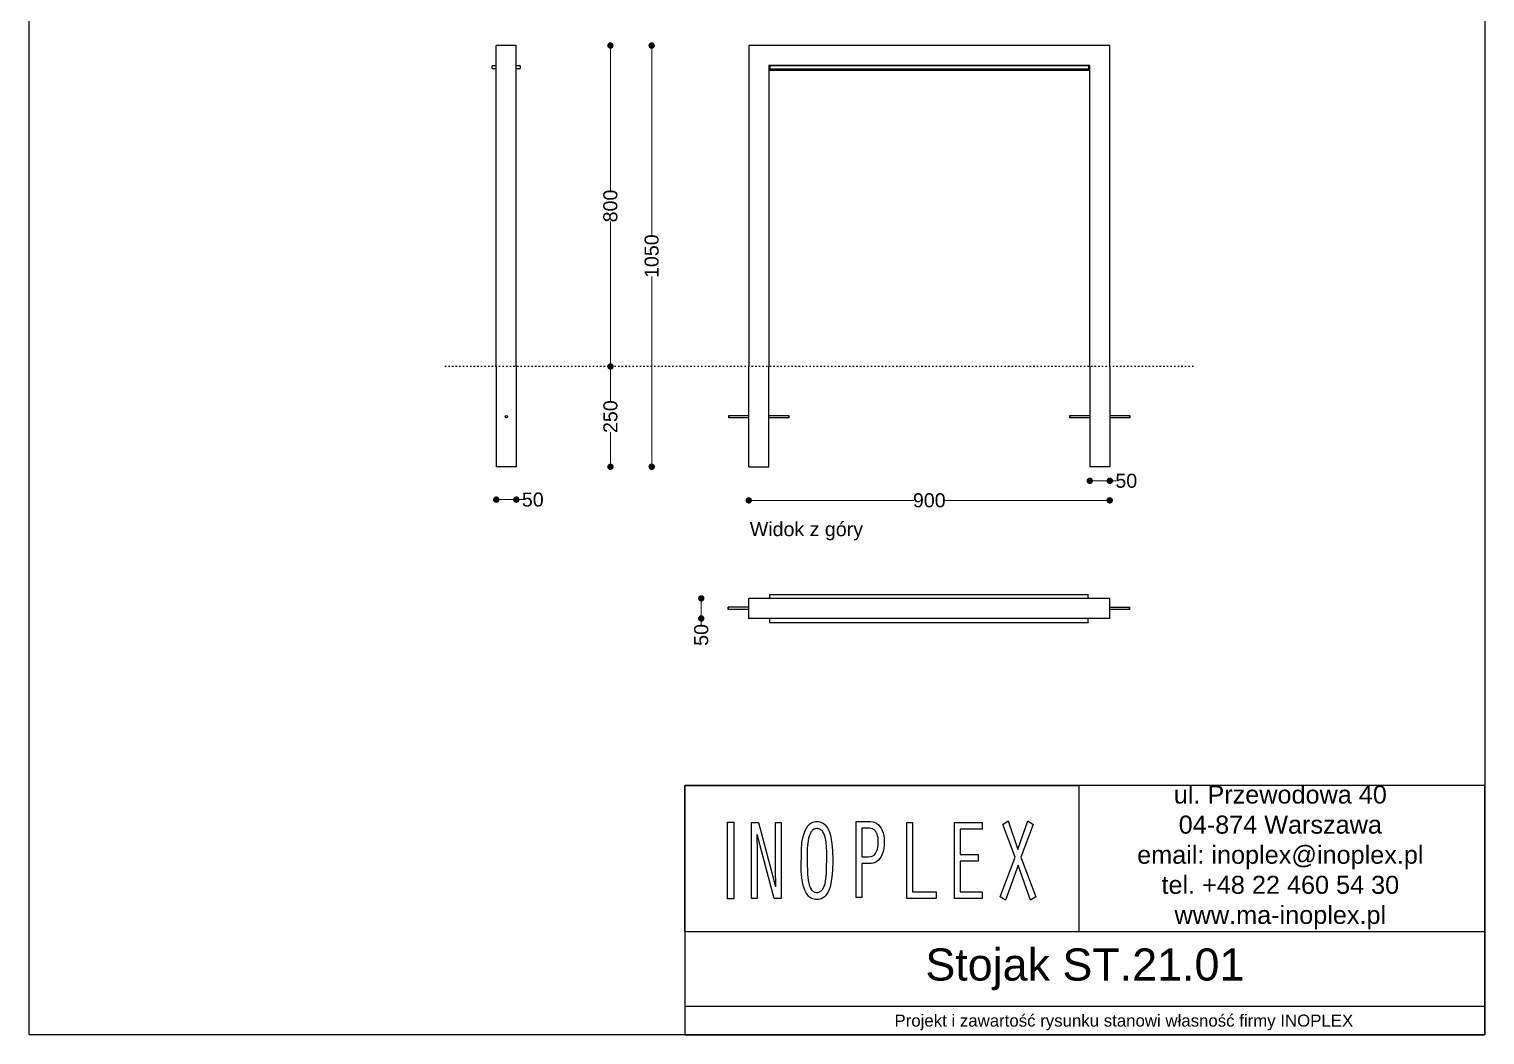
# Model space of a CAD drawing. Header units: millimetres. Extents: x 10366 to 13995, y 24552 to 29685.
# Drawn here: x 10366 to 13995, y 24552 to 27059 of the extents above; entities that cross this region are included whole.
import ezdxf

# ---------------------------------------------------------------- set-up
doc = ezdxf.new("R2010")
doc.units = ezdxf.units.MM
doc.header["$LTSCALE"] = 3
doc.linetypes.add('ACAD_ISO03W100', pattern=[30, 12, -18])
doc.layers.add('DomyÅ›lny', color=7, linetype='Continuous')
doc.styles.get("Standard").update_dxf_attribs({"font": 'arial.ttf'})
doc.dimstyles.new('MATEUSZ', dxfattribs={"dimtxt": 35, "dimasz": 16, "dimexe": 0.18, "dimexo": 0.0625, "dimgap": 0.09, "dimtad": 0, "dimdec": 0, "dimdsep": 46, "dimtxsty": 'Standard', "dimblk": 'DOT', "dimcen": 0.09, "dimse1": 1, "dimse2": 1, "dimadec": 0, "dimazin": 0, "dimtfac": 1, "dimtdec": 0, "dimtofl": 0, "dimtmove": 0, "dimatfit": 3, "dimfxl": 1, "dimtolj": 1, "dimtzin": 0, "dimlwd": 9, "dimlwe": 9, "dimarcsym": 0})

# ---------------------------------------------------------------- blocks, each defined once
blk = doc.blocks.new('logo inoplex techniczne')
at = {"layer": 'DomyÅ›lny'}
for points in [[(-66.02, 24.77, 0), (-63.31, 24.77, 0), (-63.31, -0.1, 0), (-66.02, -0.1, 0)], [(-55.75, 24.71, 0), (-52.64, 24.71, 0), (-45.3, 3.93, 0), (-45.23, 4, 0), (-45.34, 9.52, 0), (-45.34, 24.71, 0), (-42.86, 24.71, 0), (-42.86, 0, 0), (-45.97, 0, 0), (-53.3, 20.82, 0), (-53.38, 20.74, 0), (-53.27, 15.15, 0), (-53.27, 0, 0), (-55.75, 0, 0)], [(-20.58, 12.37, 0), (-20.67, 9.09, 0), (-20.91, 7.01, 0), (-21.38, 4.89, 0), (-21.74, 3.87, 0), (-22.18, 2.91, 0), (-22.73, 2.03, 0), (-23.38, 1.25, 0), (-23.76, 0.91, 0), (-24.16, 0.61, 0), (-24.6, 0.34, 0), (-25.07, 0.11, 0), (-25.58, -0.07, 0), (-26.13, -0.21, 0), (-26.71, -0.3, 0), (-27.33, -0.33, 0), (-27.97, -0.31, 0), (-28.57, -0.24, 0), (-29.13, -0.12, 0), (-29.65, 0.05, 0), (-30.14, 0.26, 0), (-30.59, 0.51, 0), (-31.01, 0.8, 0), (-31.39, 1.13, 0), (-32.07, 1.88, 0), (-32.63, 2.73, 0), (-33.09, 3.67, 0), (-33.45, 4.68, 0), (-33.94, 6.78, 0), (-34.19, 8.87, 0), (-34.15, 15.92, 0), (-33.88, 18.05, 0), (-33.36, 20.15, 0), (-32.99, 21.14, 0), (-32.52, 22.06, 0), (-31.96, 22.89, 0), (-31.3, 23.62, 0), (-30.92, 23.94, 0), (-30.52, 24.22, 0), (-30.08, 24.46, 0), (-29.61, 24.67, 0), (-29.1, 24.83, 0), (-28.56, 24.95, 0), (-27.99, 25.02, 0), (-26.75, 25.01, 0), (-26.16, 24.92, 0), (-25.61, 24.79, 0), (-25.1, 24.61, 0), (-24.62, 24.39, 0), (-24.18, 24.13, 0), (-23.77, 23.83, 0), (-23.4, 23.49, 0), (-22.74, 22.73, 0), (-22.19, 21.86, 0), (-21.74, 20.91, 0), (-21.39, 19.9, 0), (-20.91, 17.79, 0), (-20.67, 15.71, 0)], [(-8.01, 0.35, 0), (-10.49, 0.35, 0), (-10.49, 25.06, 0), (-6.41, 25.06, 0), (-4.32, 25.03, 0), (-3.3, 24.91, 0), (-2.38, 24.68, 0), (-1.54, 24.36, 0), (-0.8, 23.94, 0), (-0.15, 23.43, 0), (0.41, 22.83, 0), (0.87, 22.13, 0), (1.23, 21.35, 0), (1.49, 20.48, 0), (1.64, 19.52, 0), (1.69, 18.48, 0), (1.63, 17.32, 0), (1.46, 16.25, 0), (1.18, 15.29, 0), (0.8, 14.42, 0), (0.33, 13.66, 0), (-0.22, 13, 0), (-0.85, 12.45, 0), (-1.54, 12.01, 0), (-2.3, 11.68, 0), (-3.12, 11.46, 0), (-3.98, 11.36, 0), (-8.01, 11.35, 0)], [(11.46, 24.71, 0), (13.94, 24.71, 0), (13.94, 2.22, 0), (24.09, 2.22, 0), (24.09, 0, 0), (11.46, 0, 0)], [(32.01, 24.71, 0), (44.04, 24.71, 0), (44.04, 22.48, 0), (34.49, 22.48, 0), (34.49, 14.33, 0), (42.38, 14.33, 0), (42.38, 12.11, 0), (34.49, 12.11, 0), (34.49, 2.22, 0), (44.04, 2.22, 0), (44.04, 0, 0), (32.01, 0, 0)], [(54.09, -0.48, 0), (51.87, 0.56, 0), (58.31, 13.45, 0), (53.02, 24.04, 0), (55.31, 25.19, 0), (59.54, 15.96, 0), (63.76, 25.19, 0), (66.05, 24.04, 0), (60.76, 13.45, 0), (67.2, 0.56, 0), (64.98, -0.48, 0), (59.57, 10.82, 0)], [(-31.69, 12.37, 0), (-31.5, 7.78, 0), (-31.22, 5.96, 0), (-30.79, 4.47, 0), (-30.5, 3.86, 0), (-30.17, 3.33, 0), (-29.79, 2.88, 0), (-29.58, 2.69, 0), (-29.35, 2.53, 0), (-29.11, 2.38, 0), (-28.86, 2.26, 0), (-28.59, 2.16, 0), (-28.3, 2.09, 0), (-27.68, 2.01, 0), (-26.95, 2.03, 0), (-26.59, 2.09, 0), (-26.26, 2.18, 0), (-25.95, 2.3, 0), (-25.66, 2.45, 0), (-25.39, 2.62, 0), (-25.15, 2.83, 0), (-24.92, 3.06, 0), (-24.51, 3.58, 0), (-24.18, 4.19, 0), (-23.9, 4.87, 0), (-23.51, 6.39, 0), (-23.29, 8.07, 0), (-23.19, 14.97, 0), (-23.47, 18.39, 0), (-23.84, 19.89, 0), (-24.11, 20.55, 0), (-24.43, 21.14, 0), (-24.83, 21.65, 0), (-25.05, 21.87, 0), (-25.29, 22.07, 0), (-25.56, 22.24, 0), (-25.84, 22.39, 0), (-26.15, 22.51, 0), (-26.48, 22.6, 0), (-26.83, 22.67, 0), (-27.21, 22.7, 0), (-27.61, 22.7, 0), (-27.99, 22.67, 0), (-28.35, 22.6, 0), (-28.68, 22.49, 0), (-28.99, 22.35, 0), (-29.28, 22.19, 0), (-29.54, 21.99, 0), (-29.79, 21.76, 0), (-30.02, 21.52, 0), (-30.41, 20.95, 0), (-30.74, 20.3, 0), (-31.01, 19.58, 0), (-31.38, 18, 0), (-31.59, 16.32, 0)], [(-8.01, 13.58, 0), (-5.3, 13.6, 0), (-4.02, 13.65, 0), (-3.47, 13.77, 0), (-2.97, 13.96, 0), (-2.73, 14.09, 0), (-2.52, 14.24, 0), (-2.12, 14.59, 0), (-1.77, 15.02, 0), (-1.48, 15.52, 0), (-1.25, 16.09, 0), (-1.07, 16.73, 0), (-0.96, 17.44, 0), (-0.91, 18.22, 0), (-0.92, 19, 0), (-1, 19.71, 0), (-1.15, 20.34, 0), (-1.37, 20.89, 0), (-1.66, 21.37, 0), (-2, 21.78, 0), (-2.41, 22.12, 0), (-2.88, 22.39, 0), (-3.41, 22.6, 0), (-3.99, 22.74, 0), (-4.62, 22.82, 0), (-8.01, 22.84, 0)]]:
    blk.add_polyline3d(points, close=True, dxfattribs=at)
blk = doc.blocks.new('_Dot')
at = {"color": 0, "linetype": 'ByBlock', "lineweight": -2}
blk.add_line((-0.5, 0), (-1, 0), dxfattribs=at)
at = {"color": 0, "linetype": 'ByBlock', "const_width": 0.5}
blk.add_lwpolyline([(-0.25, 0, 1), (0.25, 0, 1)], format="xyb", close=True, dxfattribs=at)
blk = doc.blocks.new('*D43')
at = {"color": 0, "lineweight": 9, "transparency": 16777216}
for p, q in [((11815.3, 26202.5), (11815.3, 26132.5)), ((11815.3, 25984.5), (11815.3, 26054.5))]:
    blk.add_line(p, q, dxfattribs=at)
at = {"layer": 'Defpoints', "color": 0, "transparency": 16777216}
for p in [(11580.6, 26218.5), (11815.3, 26218.5), (11580.6, 25968.5)]:
    blk.add_point(p, dxfattribs=at)
at = {"color": 0, "lineweight": 9, "transparency": 16777216, "xscale": 16, "yscale": 16, "zscale": 16}
for p, rotation in [((11815.3, 26218.5), 90), ((11815.3, 25968.5), 270)]:
    blk.add_blockref('_Dot', p, dxfattribs=dict(at, rotation=rotation))
at = {"color": 0, "transparency": 16777216, "insert": (11815.3, 26093.5), "char_height": 35, "attachment_point": 5, "rotation": 90}
blk.add_mtext('\\A1;250', dxfattribs=at)
blk = doc.blocks.new('*D44')
at = {"color": 0, "lineweight": 9, "transparency": 16777216}
for p, q in [((11815.2, 27002.5), (11815.2, 26657.2)), ((11815.2, 26234.5), (11815.2, 26579.8))]:
    blk.add_line(p, q, dxfattribs=at)
at = {"layer": 'Defpoints', "color": 0, "transparency": 16777216}
for p in [(11580.6, 27018.5), (11815.2, 27018.5), (11580.6, 26218.5)]:
    blk.add_point(p, dxfattribs=at)
at = {"color": 0, "lineweight": 9, "transparency": 16777216, "xscale": 16, "yscale": 16, "zscale": 16}
for p, rotation in [((11815.2, 27018.5), 90), ((11815.2, 26218.5), 270)]:
    blk.add_blockref('_Dot', p, dxfattribs=dict(at, rotation=rotation))
at = {"color": 0, "transparency": 16777216, "insert": (11815.2, 26618.5), "char_height": 35, "attachment_point": 5, "rotation": 90}
blk.add_mtext('\\A1;800', dxfattribs=at)
blk = doc.blocks.new('*D45')
at = {"color": 0, "lineweight": 9, "transparency": 16777216}
for p, q in [((11918.1, 27002.5), (11918.1, 26544.1)), ((11918.1, 25984.5), (11918.1, 26442.8))]:
    blk.add_line(p, q, dxfattribs=at)
at = {"layer": 'Defpoints', "color": 0, "transparency": 16777216}
for p in [(11580.6, 27018.5), (11580.6, 25968.5), (11918.1, 25968.5)]:
    blk.add_point(p, dxfattribs=at)
at = {"color": 0, "lineweight": 9, "transparency": 16777216, "xscale": 16, "yscale": 16, "zscale": 16}
for p, rotation in [((11918.1, 27018.5), 90), ((11918.1, 25968.5), 270)]:
    blk.add_blockref('_Dot', p, dxfattribs=dict(at, rotation=rotation))
at = {"color": 0, "transparency": 16777216, "insert": (11918.1, 26493.5), "char_height": 35, "attachment_point": 5, "rotation": 90}
blk.add_mtext('\\A1;1050', dxfattribs=at)
blk = doc.blocks.new('*D46')
at = {"color": 0, "lineweight": 9, "transparency": 16777216}
for p, q in [((12176, 25884.8), (12571.3, 25884.8)), ((13044, 25884.8), (12648.7, 25884.8))]:
    blk.add_line(p, q, dxfattribs=at)
at = {"layer": 'Defpoints', "color": 0, "transparency": 16777216}
for p in [(12160, 25968.4), (13060, 25968.4), (13060, 25884.8)]:
    blk.add_point(p, dxfattribs=at)
at = {"color": 0, "lineweight": 9, "transparency": 16777216, "xscale": 16, "yscale": 16, "zscale": 16, "rotation": 180}
blk.add_blockref('_Dot', (12160, 25884.8), dxfattribs=at)
at = {"color": 0, "lineweight": 9, "transparency": 16777216, "xscale": 16, "yscale": 16, "zscale": 16}
blk.add_blockref('_Dot', (13060, 25884.8), dxfattribs=at)
at = {"color": 0, "transparency": 16777216, "insert": (12610, 25884.8), "char_height": 35, "attachment_point": 5}
blk.add_mtext('\\A1;900', dxfattribs=at)
blk = doc.blocks.new('*D47')
at = {"color": 0, "lineweight": 9, "transparency": 16777216}
for p, q in [((11546.6, 25886.6), (11564.6, 25886.6)), ((11580.6, 25886.6), (11596.6, 25886.6))]:
    blk.add_line(p, q, dxfattribs=at)
at = {"layer": 'Defpoints', "color": 0, "transparency": 16777216}
for p in [(11530.6, 25968.5), (11580.6, 25968.5), (11580.6, 25886.6)]:
    blk.add_point(p, dxfattribs=at)
at = {"color": 0, "lineweight": 9, "transparency": 16777216, "xscale": 16, "yscale": 16, "zscale": 16, "rotation": 180}
blk.add_blockref('_Dot', (11530.6, 25886.6), dxfattribs=at)
at = {"color": 0, "lineweight": 9, "transparency": 16777216, "xscale": 16, "yscale": 16, "zscale": 16}
blk.add_blockref('_Dot', (11580.6, 25886.6), dxfattribs=at)
at = {"color": 0, "transparency": 16777216, "insert": (11621.7, 25886.6), "char_height": 35, "attachment_point": 5}
blk.add_mtext('\\A1;50', dxfattribs=at)
blk = doc.blocks.new('*D48')
at = {"color": 0, "lineweight": 9, "transparency": 16777216}
for p, q in [((12041.7, 25624.5), (12041.7, 25606.5)), ((12041.7, 25590.5), (12041.7, 25574.5))]:
    blk.add_line(p, q, dxfattribs=at)
at = {"layer": 'Defpoints', "color": 0, "transparency": 16777216}
for p in [(12159.1, 25640.5), (12041.7, 25590.5), (12159.1, 25590.5)]:
    blk.add_point(p, dxfattribs=at)
at = {"color": 0, "lineweight": 9, "transparency": 16777216, "xscale": 16, "yscale": 16, "zscale": 16}
for p, rotation in [((12041.7, 25640.5), 90), ((12041.7, 25590.5), 270)]:
    blk.add_blockref('_Dot', p, dxfattribs=dict(at, rotation=rotation))
at = {"color": 0, "transparency": 16777216, "insert": (12041.7, 25549.4), "char_height": 35, "attachment_point": 5, "rotation": 90}
blk.add_mtext('\\A1;50', dxfattribs=at)
blk = doc.blocks.new('*D49')
at = {"color": 0, "lineweight": 9, "transparency": 16777216}
for p, q in [((13026, 25933.5), (13044, 25933.5)), ((13060, 25933.5), (13076, 25933.5))]:
    blk.add_line(p, q, dxfattribs=at)
at = {"layer": 'Defpoints', "color": 0, "transparency": 16777216}
for p in [(13010, 25968.4), (13060, 25968.4), (13060, 25933.5)]:
    blk.add_point(p, dxfattribs=at)
at = {"color": 0, "lineweight": 9, "transparency": 16777216, "xscale": 16, "yscale": 16, "zscale": 16, "rotation": 180}
blk.add_blockref('_Dot', (13010, 25933.5), dxfattribs=at)
at = {"color": 0, "lineweight": 9, "transparency": 16777216, "xscale": 16, "yscale": 16, "zscale": 16}
blk.add_blockref('_Dot', (13060, 25933.5), dxfattribs=at)
at = {"color": 0, "transparency": 16777216, "insert": (13101.1, 25933.5), "char_height": 35, "attachment_point": 5}
blk.add_mtext('\\A1;50', dxfattribs=at)

msp = doc.modelspace()

# ---------------------------------------------------------------- linework, layer by layer
for p, q in [((13995, 24809.6), (12194.9, 24809.6)), ((13994.7, 24623), (12001.1, 24623))]:
    msp.add_line(p, q)
for points in [[(10366.2, 24552.5), (10366.2, 29684.6), (13995, 29684.6), (13995, 24552.5)], [(12001.1, 24552.5), (13995, 24552.5), (13995, 25174.2), (12001.1, 25174.2)], [(12001.1, 25174.2), (12982.7, 25174.2), (12982.7, 24809.6), (12001.1, 24809.6)]]:
    msp.add_lwpolyline(points, close=True)
at = {"layer": 'DomyÅ›lny'}
for p, q in [((11580.6, 27018.5), (11530.6, 27018.5)), ((11530.6, 26218.5), (11530.6, 27018.5)), ((11580.6, 26218.5), (11580.6, 27018.5)), ((13060, 27018.4), (12160, 27018.4)), ((12160, 27018.4), (12160, 26218.4)), ((13060, 26218.4), (13060, 27018.4)), ((11520.6, 26962.1), (11520.6, 26966.9)), ((11521.6, 26968.5), (11530.6, 26968.5)), ((11580.6, 26968.5), (11589.6, 26968.5)), ((11590.6, 26966.9), (11590.6, 26962.1)), ((13010, 26968.4), (12210, 26968.4)), ((12210, 26968.4), (12210, 26218.4)), ((12212.6, 26968.4), (13007.5, 26968.4)), ((12212.6, 26966.8), (12212.6, 26962)), ((13007.5, 26962), (13007.5, 26966.8)), ((13010, 26218.4), (13010, 26968.4)), ((11530.6, 26960.5), (11521.6, 26960.5)), ((11589.6, 26960.5), (11580.6, 26960.5)), ((12212.6, 26960.4), (13007.5, 26960.4)), ((12212.6, 26957.9), (12212.6, 26959.9)), ((12212.6, 26957.4), (13007.5, 26957.4)), ((13007.5, 26959.9), (13007.5, 26957.9)), ((11530.6, 26218.5), (11530.6, 25968.5)), ((11580.6, 26218.5), (11580.6, 25968.5)), ((12160, 25968.4), (12160, 26218.4)), ((12210, 25968.4), (12210, 26218.4)), ((13010, 26218.4), (13010, 25968.4)), ((13060, 26218.4), (13060, 25968.4)), ((12110, 26096.4), (12160, 26096.4)), ((12210, 26096.4), (12260, 26096.4)), ((12960, 26096.4), (13010, 26096.4)), ((13060, 26096.4), (13110, 26096.4)), ((12160, 26090.4), (12110, 26090.4)), ((12260, 26090.4), (12210, 26090.4)), ((13010, 26090.4), (12960, 26090.4)), ((13110, 26090.4), (13060, 26090.4)), ((11580.6, 25968.5), (11530.6, 25968.5)), ((12160, 25968.4), (12210, 25968.4)), ((13060, 25968.4), (13010, 25968.4)), ((12159.1, 25640.5), (12159.1, 25590.5)), ((13059.1, 25640.5), (12159.1, 25640.5)), ((12211.6, 25650.5), (13006.5, 25650.5)), ((12211.6, 25649.5), (12211.6, 25640.5)), ((13006.5, 25640.5), (13006.5, 25649.5)), ((13059.1, 25640.5), (13059.1, 25590.5)), ((12159.1, 25618.5), (12109.1, 25618.5)), ((12159.1, 25612.5), (12109.1, 25612.5)), ((13059.1, 25590.5), (12159.1, 25590.5)), ((12211.6, 25590.5), (12211.6, 25581.5)), ((13006.5, 25581.5), (13006.5, 25590.5)), ((13059.1, 25618.5), (13109.1, 25618.5)), ((13109.1, 25612.5), (13059.1, 25612.5)), ((12211.6, 25580.5), (13006.5, 25580.5))]:
    msp.add_line(p, q, dxfattribs=at)
at = {"layer": 'DomyÅ›lny', "linetype": 'ACAD_ISO03W100', "ltscale": 0.1}
msp.add_line((13268.8, 26218.4), (11398.5, 26218.4), dxfattribs=at)
at = {"layer": 'DomyÅ›lny'}
for points in [[(11521.6, 26968.5, 0), (11521.5, 26968.5, 0), (11521.4, 26968.5, 0), (11521.4, 26968.4, 0), (11521.3, 26968.4, 0), (11521.3, 26968.4, 0), (11521.1, 26968.3, 0), (11521, 26968.2, 0), (11521, 26968.1, 0), (11520.9, 26968, 0), (11520.8, 26967.8, 0), (11520.7, 26967.6, 0), (11520.6, 26967.3, 0), (11520.6, 26967.1, 0), (11520.6, 26966.9, 0)], [(11520.6, 26962.1, 0), (11520.6, 26961.8, 0), (11520.6, 26961.6, 0), (11520.7, 26961.3, 0), (11520.8, 26961.1, 0), (11520.9, 26960.8, 0), (11521, 26960.8, 0), (11521.1, 26960.7, 0), (11521.2, 26960.6, 0), (11521.3, 26960.5, 0), (11521.4, 26960.5, 0), (11521.4, 26960.5, 0), (11521.5, 26960.5, 0), (11521.6, 26960.5, 0)], [(11590.6, 26966.9, 0), (11590.6, 26967.1, 0), (11590.5, 26967.4, 0), (11590.4, 26967.7, 0), (11590.3, 26967.9, 0), (11590.2, 26968.1, 0), (11590.1, 26968.2, 0), (11590, 26968.3, 0), (11589.9, 26968.4, 0), (11589.8, 26968.4, 0), (11589.8, 26968.4, 0), (11589.7, 26968.5, 0), (11589.6, 26968.5, 0), (11589.6, 26968.5, 0)], [(11589.6, 26960.5, 0), (11589.6, 26960.5, 0), (11589.7, 26960.5, 0), (11589.8, 26960.5, 0), (11589.8, 26960.5, 0), (11589.9, 26960.6, 0), (11590, 26960.6, 0), (11590.1, 26960.7, 0), (11590.2, 26960.8, 0), (11590.3, 26960.9, 0), (11590.4, 26961.1, 0), (11590.5, 26961.4, 0), (11590.5, 26961.6, 0), (11590.6, 26961.9, 0), (11590.6, 26962.1, 0)], [(12212.6, 26968.4, 0), (12212.6, 26968.4, 0), (12212.6, 26968.4, 0), (12212.6, 26968.4, 0), (12212.6, 26968.4, 0), (12212.6, 26968.4, 0), (12212.6, 26968.4, 0), (12212.6, 26968.4, 0), (12212.6, 26968.4, 0), (12212.6, 26968.4, 0), (12212.6, 26968.4, 0), (12212.6, 26968.4, 0), (12212.6, 26968.4, 0), (12212.6, 26968.3, 0), (12212.6, 26966.8, 0)], [(12212.6, 26962, 0), (12212.6, 26960.4, 0)], [(13007.5, 26968.4, 0), (13007.5, 26968.4, 0), (13007.5, 26968.4, 0), (13007.5, 26968.4, 0), (13007.5, 26968.4, 0), (13007.5, 26968.4, 0), (13007.5, 26968.4, 0), (13007.5, 26968.4, 0), (13007.5, 26968.4, 0), (13007.5, 26968.4, 0), (13007.5, 26968.4, 0), (13007.5, 26968.4, 0), (13007.5, 26968.4, 0), (13007.5, 26968.3, 0), (13007.5, 26966.8, 0)], [(13007.5, 26962, 0), (13007.5, 26960.4, 0)], [(12212.6, 26959.9, 0), (12212.6, 26960.4, 0)], [(12212.6, 26957.4, 0), (12212.6, 26957.4, 0), (12212.6, 26957.4, 0), (12212.6, 26957.4, 0), (12212.6, 26957.4, 0), (12212.6, 26957.4, 0), (12212.6, 26957.4, 0), (12212.6, 26957.4, 0), (12212.6, 26957.4, 0), (12212.6, 26957.4, 0), (12212.6, 26957.4, 0), (12212.6, 26957.4, 0), (12212.6, 26957.5, 0), (12212.6, 26957.5, 0), (12212.6, 26957.6, 0), (12212.6, 26957.9, 0)], [(12282.6, 26957.2, 0), (12282.6, 26957.2, 0), (12282.6, 26957.2, 0), (12282.6, 26957.2, 0), (12282.6, 26957.2, 0), (12282.6, 26957.2, 0), (12282.6, 26957.2, 0), (12282.6, 26957.2, 0), (12282.6, 26957.2, 0), (12282.6, 26957.2, 0), (12282.6, 26957.2, 0), (12282.6, 26957.2, 0), (12282.6, 26957.2, 0), (12282.6, 26957.2, 0), (12282.6, 26957.2, 0), (12282.6, 26957.2, 0), (12282.6, 26957.3, 0)], [(12294.5, 26957.2, 0), (12294.5, 26957.2, 0), (12294.5, 26957.2, 0), (12294.5, 26957.2, 0), (12294.5, 26957.2, 0), (12294.5, 26957.2, 0), (12294.5, 26957.2, 0), (12294.5, 26957.2, 0), (12294.5, 26957.2, 0), (12294.5, 26957.2, 0), (12294.5, 26957.2, 0), (12294.5, 26957.2, 0), (12294.1, 26957.2, 0), (12292.5, 26957.2, 0), (12286.5, 26957.2, 0), (12283.8, 26957.2, 0), (12282.9, 26957.2, 0), (12282.7, 26957.2, 0), (12282.7, 26957.2, 0), (12282.6, 26957.2, 0), (12282.6, 26957.2, 0), (12282.6, 26957.2, 0), (12282.6, 26957.2, 0), (12282.6, 26957.2, 0), (12282.6, 26957.2, 0), (12282.6, 26957.2, 0), (12282.6, 26957.2, 0), (12282.6, 26957.2, 0), (12282.6, 26957.2, 0), (12282.6, 26957.2, 0), (12282.6, 26957.2, 0), (12282.6, 26957.2, 0)], [(12453.5, 26957.2, 0), (12453.5, 26957.2, 0), (12453.5, 26957.2, 0), (12453.5, 26957.2, 0), (12453.5, 26957.2, 0), (12453.5, 26957.2, 0), (12453.5, 26957.2, 0), (12453.5, 26957.2, 0), (12453.5, 26957.2, 0), (12453.5, 26957.2, 0), (12453.5, 26957.2, 0), (12453.5, 26957.2, 0), (12453.1, 26957.2, 0), (12451.4, 26957.2, 0), (12445.5, 26957.2, 0), (12442.8, 26957.2, 0), (12441.9, 26957.2, 0), (12441.7, 26957.2, 0), (12441.6, 26957.2, 0), (12441.6, 26957.2, 0), (12441.6, 26957.2, 0), (12441.6, 26957.2, 0), (12441.6, 26957.2, 0), (12441.6, 26957.2, 0), (12441.6, 26957.2, 0), (12441.6, 26957.2, 0), (12441.6, 26957.2, 0), (12441.6, 26957.2, 0), (12441.6, 26957.2, 0), (12441.6, 26957.2, 0), (12441.6, 26957.2, 0), (12441.6, 26957.2, 0)], [(12612.5, 26957.2, 0), (12612.5, 26957.2, 0), (12612.5, 26957.2, 0), (12612.5, 26957.2, 0), (12612.5, 26957.2, 0), (12612.5, 26957.2, 0), (12612.5, 26957.2, 0), (12612.5, 26957.2, 0), (12612.5, 26957.2, 0), (12612.5, 26957.2, 0), (12612.5, 26957.2, 0), (12612.4, 26957.2, 0), (12612.1, 26957.2, 0), (12610.4, 26957.2, 0), (12604.5, 26957.2, 0), (12601.7, 26957.2, 0), (12600.9, 26957.2, 0), (12600.7, 26957.2, 0), (12600.6, 26957.2, 0), (12600.6, 26957.2, 0), (12600.6, 26957.2, 0), (12600.6, 26957.2, 0), (12600.6, 26957.2, 0), (12600.6, 26957.2, 0), (12600.6, 26957.2, 0), (12600.6, 26957.2, 0), (12600.6, 26957.2, 0), (12600.6, 26957.2, 0), (12600.6, 26957.2, 0), (12600.6, 26957.2, 0), (12600.6, 26957.2, 0), (12600.6, 26957.2, 0)], [(12771.4, 26957.2, 0), (12771.4, 26957.2, 0), (12771.4, 26957.2, 0), (12771.4, 26957.2, 0), (12771.4, 26957.2, 0), (12771.4, 26957.2, 0), (12771.4, 26957.2, 0), (12771.4, 26957.2, 0), (12771.4, 26957.2, 0), (12771.4, 26957.2, 0), (12771.4, 26957.2, 0), (12771.4, 26957.2, 0), (12771, 26957.2, 0), (12769.4, 26957.2, 0), (12763.5, 26957.2, 0), (12760.7, 26957.2, 0), (12759.9, 26957.2, 0), (12759.6, 26957.2, 0), (12759.6, 26957.2, 0), (12759.6, 26957.2, 0), (12759.5, 26957.2, 0), (12759.5, 26957.2, 0), (12759.5, 26957.2, 0), (12759.5, 26957.2, 0), (12759.5, 26957.2, 0), (12759.5, 26957.2, 0), (12759.5, 26957.2, 0), (12759.5, 26957.2, 0), (12759.5, 26957.2, 0), (12759.5, 26957.2, 0), (12759.5, 26957.2, 0), (12759.5, 26957.2, 0)], [(12768.4, 26957.2, 0), (12770.6, 26957.2, 0), (12771.2, 26957.2, 0), (12771.4, 26957.2, 0), (12771.4, 26957.2, 0), (12771.4, 26957.2, 0), (12771.4, 26957.2, 0), (12771.4, 26957.2, 0), (12771.4, 26957.2, 0), (12771.4, 26957.2, 0), (12771.4, 26957.2, 0), (12771.4, 26957.2, 0), (12771.4, 26957.2, 0), (12771.4, 26957.2, 0), (12771.4, 26957.2, 0), (12771.4, 26957.2, 0), (12771.4, 26957.2, 0), (12771.4, 26957.2, 0), (12771.4, 26957.2, 0)], [(12918.5, 26957.2, 0), (12918.5, 26957.2, 0), (12918.5, 26957.2, 0), (12918.5, 26957.2, 0), (12918.5, 26957.2, 0), (12918.5, 26957.2, 0), (12918.5, 26957.2, 0), (12918.5, 26957.2, 0), (12918.5, 26957.2, 0), (12918.5, 26957.2, 0), (12918.5, 26957.2, 0), (12918.5, 26957.2, 0), (12918.5, 26957.2, 0), (12918.5, 26957.2, 0), (12918.5, 26957.2, 0), (12918.5, 26957.2, 0), (12918.5, 26957.3, 0)], [(12930.4, 26957.2, 0), (12930.4, 26957.2, 0), (12930.4, 26957.2, 0), (12930.4, 26957.2, 0), (12930.4, 26957.2, 0), (12930.4, 26957.2, 0), (12930.4, 26957.2, 0), (12930.4, 26957.2, 0), (12930.4, 26957.2, 0), (12930.4, 26957.2, 0), (12930.4, 26957.2, 0), (12930.4, 26957.2, 0), (12930, 26957.2, 0), (12928.3, 26957.2, 0), (12922.4, 26957.2, 0), (12919.7, 26957.2, 0), (12918.8, 26957.2, 0), (12918.6, 26957.2, 0), (12918.5, 26957.2, 0), (12918.5, 26957.2, 0), (12918.5, 26957.2, 0), (12918.5, 26957.2, 0), (12918.5, 26957.2, 0), (12918.5, 26957.2, 0), (12918.5, 26957.2, 0), (12918.5, 26957.2, 0), (12918.5, 26957.2, 0), (12918.5, 26957.2, 0), (12918.5, 26957.2, 0), (12918.5, 26957.2, 0), (12918.5, 26957.2, 0), (12918.5, 26957.2, 0)], [(13007.5, 26959.9, 0), (13007.5, 26960.4, 0)], [(13007.5, 26957.4, 0), (13007.5, 26957.4, 0), (13007.5, 26957.4, 0), (13007.5, 26957.4, 0), (13007.5, 26957.4, 0), (13007.5, 26957.4, 0), (13007.5, 26957.4, 0), (13007.5, 26957.4, 0), (13007.5, 26957.4, 0), (13007.5, 26957.4, 0), (13007.5, 26957.4, 0), (13007.5, 26957.4, 0), (13007.5, 26957.5, 0), (13007.5, 26957.5, 0), (13007.5, 26957.6, 0), (13007.5, 26957.9, 0)], [(12211.6, 25650.5, 0), (12211.6, 25650.5, 0), (12211.6, 25650.5, 0), (12211.6, 25650.5, 0), (12211.6, 25650.5, 0), (12211.6, 25650.5, 0), (12211.6, 25650.5, 0), (12211.6, 25650.5, 0), (12211.6, 25650.5, 0), (12211.6, 25650.5, 0), (12211.6, 25650.5, 0), (12211.6, 25650.5, 0), (12211.6, 25650.5, 0), (12211.6, 25650.5, 0), (12211.6, 25650.4, 0), (12211.6, 25650.1, 0), (12211.6, 25649.5, 0)], [(13006.5, 25650.5, 0), (13006.5, 25650.5, 0), (13006.5, 25650.5, 0), (13006.5, 25650.5, 0), (13006.5, 25650.5, 0), (13006.5, 25650.5, 0), (13006.5, 25650.5, 0), (13006.5, 25650.5, 0), (13006.5, 25650.5, 0), (13006.5, 25650.5, 0), (13006.5, 25650.5, 0), (13006.5, 25650.5, 0), (13006.5, 25650.5, 0), (13006.5, 25650.5, 0), (13006.5, 25650.4, 0), (13006.5, 25650.1, 0), (13006.5, 25649.5, 0)], [(12211.6, 25581.5, 0), (12211.6, 25580.7, 0), (12211.6, 25580.6, 0), (12211.6, 25580.5, 0), (12211.6, 25580.5, 0), (12211.6, 25580.5, 0)], [(13006.5, 25581.5, 0), (13006.5, 25580.7, 0), (13006.5, 25580.6, 0), (13006.5, 25580.5, 0), (13006.5, 25580.5, 0), (13006.5, 25580.5, 0)]]:
    msp.add_polyline3d(points, dxfattribs=at)
for points in [[(12110, 26093.4, 0), (12110, 26096.4, 0), (12110, 26093.4, 0), (12110, 26090.4, 0)], [(12260, 26093.4, 0), (12260, 26096.4, 0), (12260, 26093.4, 0), (12260, 26090.4, 0)], [(12960, 26093.4, 0), (12960, 26096.4, 0), (12960, 26093.4, 0), (12960, 26090.4, 0)], [(13110, 26093.4, 0), (13110, 26096.4, 0), (13110, 26093.4, 0), (13110, 26090.4, 0)], [(12109.1, 25618.5, 0), (12109.1, 25618.5, 0), (12109.1, 25618.5, 0), (12109.1, 25618.5, 0), (12109.1, 25618.5, 0), (12109.1, 25618.5, 0), (12109.1, 25618.5, 0), (12109.1, 25618.5, 0), (12109.1, 25618.5, 0), (12109.1, 25618.5, 0), (12109.1, 25618.5, 0), (12109.1, 25618.5, 0), (12109.1, 25618.5, 0), (12109.1, 25618.4, 0), (12109.1, 25618.2, 0), (12109.1, 25613, 0), (12109.1, 25612.5, 0), (12109.1, 25612.5, 0), (12109.1, 25612.5, 0), (12109.1, 25612.5, 0), (12109.1, 25612.5, 0), (12109.1, 25612.5, 0), (12109.1, 25612.5, 0), (12109.1, 25612.5, 0), (12109.1, 25612.5, 0), (12109.1, 25612.5, 0), (12109.1, 25612.5, 0), (12109.1, 25612.5, 0), (12109.1, 25612.5, 0), (12109.1, 25612.5, 0), (12109.1, 25612.5, 0), (12109.1, 25612.5, 0), (12109.1, 25612.5, 0), (12109.1, 25612.5, 0), (12109.1, 25612.5, 0), (12109.1, 25612.6, 0), (12109.1, 25612.9, 0)], [(13109.1, 25618.5, 0), (13109.1, 25618.5, 0), (13109.1, 25618.5, 0), (13109.1, 25618.5, 0), (13109.1, 25618.5, 0), (13109.1, 25618.5, 0), (13109.1, 25618.5, 0), (13109.1, 25618.5, 0), (13109.1, 25618.5, 0), (13109.1, 25618.5, 0), (13109.1, 25618.5, 0), (13109.1, 25618.5, 0), (13109.1, 25618.5, 0), (13109.1, 25618.4, 0), (13109.1, 25618.2, 0), (13109.1, 25613, 0), (13109.1, 25612.5, 0), (13109.1, 25612.5, 0), (13109.1, 25612.5, 0), (13109.1, 25612.5, 0), (13109.1, 25612.5, 0), (13109.1, 25612.5, 0), (13109.1, 25612.5, 0), (13109.1, 25612.5, 0), (13109.1, 25612.5, 0), (13109.1, 25612.5, 0), (13109.1, 25612.5, 0), (13109.1, 25612.5, 0), (13109.1, 25612.5, 0), (13109.1, 25612.5, 0), (13109.1, 25612.5, 0), (13109.1, 25612.5, 0), (13109.1, 25612.5, 0), (13109.1, 25612.5, 0), (13109.1, 25612.5, 0), (13109.1, 25612.6, 0), (13109.1, 25612.9, 0)]]:
    msp.add_polyline3d(points, close=True, dxfattribs=at)
msp.add_circle((11555.6, 26093.5), 3, dxfattribs=at)

# ---------------------------------------------------------------- block references
at = {"xscale": 5.763828745849459, "yscale": 7.680839070964094, "zscale": 5.763828745849459}
msp.add_blockref('logo inoplex techniczne', (12488, 24892.2), dxfattribs=at)

# ---------------------------------------------------------------- texts
msp.add_text('Widok z góry', height=34.962).set_placement((12162.6, 25795.6))
at = {"attachment_point": 5}
for s, width, gutter_width, heights, insert, char_height in [('ul. Przewodowa 40\\P04-874 Warszawa\\Pemail: inoplex@inoplex.pl\\Ptel. +48 22 460 54 30\\Pwww.ma-inoplex.pl', 1019.877, 1, [432.7], (13485.1, 24994.8), 45), ('Stojak ST.21.01', 1993.625, 1, [0], (12997.9, 24715.8), 80), ('\\pxqc;Projekt i zawartość rysunku stanowi własność firmy INOPLEX ', 1800.088, 12.5, [70.5], (13095, 24583.6), 30)]:
    msp.add_mtext_dynamic_manual_height_columns(s, width=width, gutter_width=gutter_width, heights=heights, dxfattribs=dict(at, insert=insert, char_height=char_height))

# ---------------------------------------------------------------- dimensions: what is measured, and where the dimension line sits
for base, p1, p2, picture, middle in [((11815.2, 27018.5), (11580.6, 26218.5), (11580.6, 27018.5), '*D44', (11815.2, 26618.5)), ((11918.1, 25968.5), (11580.6, 27018.5), (11580.6, 25968.5), '*D45', (11918.1, 26493.5)), ((11815.3, 26218.5), (11580.6, 25968.5), (11580.6, 26218.5), '*D43', (11815.3, 26093.5)), ((12041.7, 25590.5), (12159.1, 25640.5), (12159.1, 25590.5), '*D48', (12041.7, 25549.4))]:
    dim = msp.add_linear_dim(base=base, p1=p1, p2=p2, angle=90, dimstyle='MATEUSZ')
    dim.commit()
    dim.dimension.update_dxf_attribs({"geometry": picture, "text_midpoint": middle})
for base, p1, p2, picture, middle in [((11580.6, 25886.6), (11530.6, 25968.5), (11580.6, 25968.5), '*D47', (11621.7, 25886.6)), ((13060, 25884.8), (12160, 25968.4), (13060, 25968.4), '*D46', (12610, 25884.8)), ((13060, 25933.5), (13010, 25968.4), (13060, 25968.4), '*D49', (13101.1, 25933.5))]:
    dim = msp.add_linear_dim(base=base, p1=p1, p2=p2, dimstyle='MATEUSZ')
    dim.commit()
    dim.dimension.update_dxf_attribs({"geometry": picture, "text_midpoint": middle})

doc.saveas('drawing.dxf')
